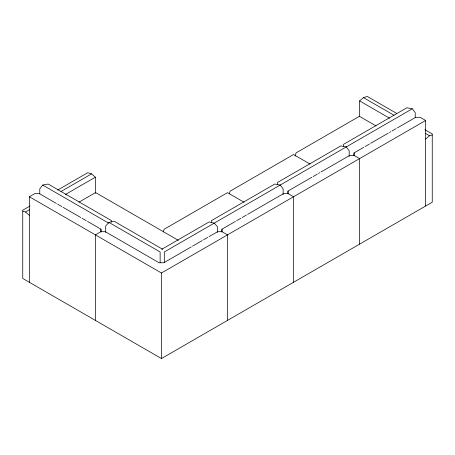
<?xml version="1.0" encoding="UTF-8"?>
<svg xmlns="http://www.w3.org/2000/svg" width="455" height="455" viewBox="0 0 455 455"><rect width="100%" height="100%" fill="white"/><g stroke="black" fill="none" stroke-linecap="round" stroke-linejoin="round"><path stroke-width="0.68" d="M221.744 231.948L221.994 229.155L235.423 221.403M287.793 193.813L288.043 191.02L311.846 177.279M353.842 155.684L354.092 152.891L363.858 147.249M295.119 156.076L296.029 152.908L359.427 116.309L376.046 125.904M163.254 231.987L164.101 229.274L227.5 192.67L244.079 202.242M229.303 193.853L230.145 191.14L293.543 154.535L310.128 164.113M111.543 222.068L111.543 220.647L48.145 184.048L42.69 185.048L39.778 188.876L39.778 193.841M162.719 249.306L114.057 221.21L108.887 222.376L105.691 226.044L105.691 232.425M359.598 116.417L359.598 100.908L363.448 97.62L367.304 96.454L396.714 113.437M425.647 139.037L429.497 135.755L432.25 134.925M29.353 282.276L29.353 196.742L34.859 193.563L39.261 193.563L56.352 203.43M30.104 205.973L22.75 210.221L22.75 278.466L161.451 358.546L432.25 202.196L432.25 133.952L424.896 129.709M57.677 190.054L87.696 172.724L91.552 173.884L95.402 177.171L95.402 193.386M22.75 211.188L25.503 212.019L29.785 209.545M60.97 191.538L91.552 173.884M65.435 194.473L95.402 177.171M78.954 202.168L95.573 192.573L178.371 240.342M191.299 246.877L163.789 262.762L159.119 262.762L105.31 231.697L100.908 231.697L95.402 234.877L95.402 320.411M161.701 249.323L209.118 221.943L214.26 223.126L217.484 226.778L217.484 232.454M283.129 194.552L283.129 188.876L280.212 185.048L164.312 251.962L164.312 262.586M280.325 184.98L346.261 146.914L349.178 150.742L349.178 156.418M346.374 146.851L412.31 108.785L415.222 112.612L415.222 117.578M192.522 246.172L202.304 240.519M203.527 239.813L207.81 237.345M209.033 236.64L217.592 231.697L221.994 231.697L227.5 234.877L227.5 320.411M236.645 220.698L240.917 218.229M242.14 217.524L246.411 215.061M247.628 214.356L283.641 193.563L288.043 193.563L293.549 196.742L293.549 282.276M313.068 176.574L317.34 174.106M318.563 173.4L319.78 172.695M321.002 171.99L349.69 155.434L354.092 155.434L359.598 158.607L359.598 244.147M365.081 146.544L369.352 144.081M370.575 143.376L388.274 133.156M389.491 132.451L390.714 131.745M391.937 131.04L396.208 128.572M397.425 127.872L415.739 117.299L420.141 117.299L425.647 120.478L425.647 206.013M29.353 196.742L161.451 273.006L425.647 120.478M412.31 108.785L406.855 107.784L343.457 144.383L343.457 146.51M346.261 146.914L340.812 145.913L277.413 182.518L277.413 184.645M280.212 185.048L274.763 184.048L211.365 220.647L211.365 222.779M363.448 97.62L394.03 115.274M425.215 133.281L429.497 135.755M359.598 100.908L389.565 118.209M108.887 222.376L160.132 251.962L160.132 262.586M42.69 185.048L108.626 223.115M57.575 204.136L61.846 206.604M63.063 207.304L80.768 217.524M81.985 218.229L86.257 220.698M87.479 221.403L100.908 229.155L101.158 231.948M25.503 212.019L29.353 215.306M354.092 152.891L354.092 155.434M288.043 191.02L288.043 193.563M221.994 229.155L221.994 231.697M161.451 273.006L161.451 358.546M100.908 229.155L100.908 231.697"/></g></svg>
